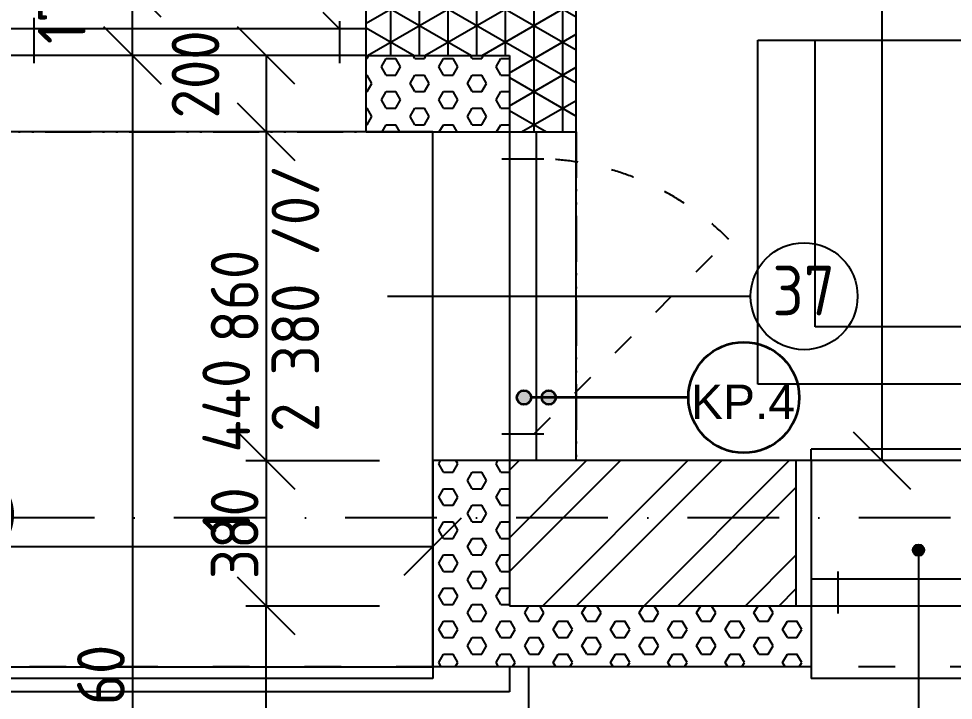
# Model space of a CAD drawing. Extents: x 4511820 to 5180432, y -1526536 to -944957.
# Drawn here: x 5111338 to 5113784, y -1213162 to -1211378 of the extents above; entities that cross this region are included whole.
import ezdxf

# ---------------------------------------------------------------- set-up
doc = ezdxf.new("R2010")
doc.units = 0
doc.header["$MEASUREMENT"] = 0
for name, pattern in [('ACAD_ISO03W100', [30, 12, -18]), ('ACAD_ISO12W100', [22, 12, -3, 0.5, -3, 0.5, -3]), ('BODKOCIARKOVANA_3', [5.6, 3, -1.3, 0, -1.3])]:
    doc.linetypes.add(name, pattern=pattern)
doc.layers.get('0').update_dxf_attribs({"linetype": 'CONTINUOUS'})
doc.layers.get('Defpoints').update_dxf_attribs({"color": 61, "linetype": 'CONTINUOUS'})
for name, color, linetype in [('KÓTY', 4, 'CONTINUOUS'), ('MÚRY', 1, 'CONTINUOUS'), ('OKNÁ', 143, 'CONTINUOUS'), ('osi', 253, 'CONTINUOUS'), ('Plochy', 41, 'CONTINUOUS'), ('POZEMOK', 7, 'CONTINUOUS'), ('TENKÁ', 7, 'CONTINUOUS'), ('ZARIADENIE', 47, 'CONTINUOUS'), ('ŠRAFY', 82, 'CONTINUOUS')]:
    doc.layers.add(name, color=color, linetype=linetype)
doc.layers.add('preklady', color=74, linetype='CONTINUOUS', lineweight=35)
doc.styles.add('ARIAL', font='arial.ttf')
doc.styles.add('STYLE1', font='isocp.shx')
doc.dimstyles.new('STANDARD-50', dxfattribs={"dimtxt": 125, "dimasz": 150, "dimexe": 10, "dimexo": 200, "dimgap": 20, "dimtad": 1, "dimdsep": 46, "dimlunit": 6, "dimtxsty": 'STYLE1', "dimblk1": 'OBLIQUE', "dimblk2": 'OBLIQUE', "dimsah": 1, "dimcen": 2.5, "dimse1": 1, "dimse2": 1, "dimadec": 0, "dimazin": 0, "dimtfac": 1, "dimtmove": 1, "dimatfit": 3, "dimldrblk": 'OBLIQUE', "dimfxl": 1, "dimtolj": 1, "dimtzin": 0, "dimarcsym": 0})
pattern_1 = [(0, (0, -89070.035), (0, 43.3012702), [25, -50]), (120, (0, -89070.035), (-37.5, -21.6506351), [25, -50]), (60, (25, -89070.035), (-37.5, 21.6506351), [25, -50])]

# ---------------------------------------------------------------- blocks, each defined once
blk = doc.blocks.new('_OBLIQUE')
at = {"color": 0, "linetype": 'ByBlock'}
blk.add_line((-0.5, -0.5), (0.5, 0.5), dxfattribs=at)
blk = doc.blocks.new('*D13735')
at = {"layer": 'Defpoints', "color": 0}
for p in [(5109612.5, -1211368.2), (5142602.5, -1212808.2), (5142602.5, -1215556.2)]:
    blk.add_point(p, dxfattribs=at)
at = {"layer": 'KÓTY', "color": 0, "lineweight": -2}
blk.add_line((5109612.5, -1215556.2), (5142602.5, -1215556.2), dxfattribs=at)
at = {"layer": 'KÓTY', "color": 0, "linetype": 'ByBlock', "lineweight": -2, "xscale": 150, "yscale": 150, "zscale": 150, "rotation": 180}
blk.add_blockref('_OBLIQUE', (5109612.5, -1215556.2), dxfattribs=at)
at = {"layer": 'KÓTY', "color": 0, "linetype": 'ByBlock', "lineweight": -2, "xscale": 150, "yscale": 150, "zscale": 150}
blk.add_blockref('_OBLIQUE', (5142602.5, -1215556.2), dxfattribs=at)
at = {"layer": 'KÓTY', "color": 0, "insert": (5126107.5, -1215473.6), "char_height": 125, "attachment_point": 5, "style": 'STYLE1'}
blk.add_mtext('\\A1;32ﾠ990', dxfattribs=at)
blk = doc.blocks.new('*D13741')
at = {"layer": 'Defpoints', "color": 0}
for p in [(5109612.5, -1211474.2), (5112622.5, -1211474.2), (5112622.5, -1215206.2)]:
    blk.add_point(p, dxfattribs=at)
at = {"layer": 'KÓTY', "color": 0, "lineweight": -2}
blk.add_line((5109612.5, -1215206.2), (5112622.5, -1215206.2), dxfattribs=at)
at = {"layer": 'KÓTY', "color": 0, "linetype": 'ByBlock', "lineweight": -2, "xscale": 150, "yscale": 150, "zscale": 150, "rotation": 180}
blk.add_blockref('_OBLIQUE', (5109612.5, -1215206.2), dxfattribs=at)
at = {"layer": 'KÓTY', "color": 0, "linetype": 'ByBlock', "lineweight": -2, "xscale": 150, "yscale": 150, "zscale": 150}
blk.add_blockref('_OBLIQUE', (5112622.5, -1215206.2), dxfattribs=at)
at = {"layer": 'KÓTY', "color": 0, "insert": (5111117.5, -1215123.6), "char_height": 125, "attachment_point": 5, "style": 'STYLE1'}
blk.add_mtext('\\A1;3ﾠ010', dxfattribs=at)
blk = doc.blocks.new('*D13742')
at = {"layer": 'Defpoints', "color": 0}
for p in [(5112622.5, -1211474.2), (5116172.5, -1212914.2), (5116172.5, -1215206.2)]:
    blk.add_point(p, dxfattribs=at)
at = {"layer": 'KÓTY', "color": 0, "lineweight": -2}
blk.add_line((5112622.5, -1215206.2), (5116172.5, -1215206.2), dxfattribs=at)
at = {"layer": 'KÓTY', "color": 0, "linetype": 'ByBlock', "lineweight": -2, "xscale": 150, "yscale": 150, "zscale": 150, "rotation": 180}
blk.add_blockref('_OBLIQUE', (5112622.5, -1215206.2), dxfattribs=at)
at = {"layer": 'KÓTY', "color": 0, "linetype": 'ByBlock', "lineweight": -2, "xscale": 150, "yscale": 150, "zscale": 150}
blk.add_blockref('_OBLIQUE', (5116172.5, -1215206.2), dxfattribs=at)
at = {"layer": 'KÓTY', "color": 0, "insert": (5114397.5, -1215123.6), "char_height": 125, "attachment_point": 5, "style": 'STYLE1'}
blk.add_mtext('\\A1;3ﾠ550', dxfattribs=at)
blk = doc.blocks.new('*D13777')
at = {"layer": 'Defpoints', "color": 0}
for p in [(5112622.5, -1212724.2), (5113372.5, -1212804.2), (5112622.5, -1214856.2)]:
    blk.add_point(p, dxfattribs=at)
at = {"layer": 'KÓTY', "color": 0, "lineweight": -2}
blk.add_line((5113372.5, -1214856.2), (5112622.5, -1214856.2), dxfattribs=at)
at = {"layer": 'KÓTY', "color": 0, "linetype": 'ByBlock', "lineweight": -2, "xscale": 150, "yscale": 150, "zscale": 150, "rotation": 180}
blk.add_blockref('_OBLIQUE', (5112622.5, -1214856.2), dxfattribs=at)
at = {"layer": 'KÓTY', "color": 0, "linetype": 'ByBlock', "lineweight": -2, "xscale": 150, "yscale": 150, "zscale": 150}
blk.add_blockref('_OBLIQUE', (5113372.5, -1214856.2), dxfattribs=at)
at = {"layer": 'KÓTY', "color": 0, "insert": (5112997.5, -1214773.7), "char_height": 125, "attachment_point": 5, "style": 'STYLE1'}
blk.add_mtext('\\A1;750', dxfattribs=at)
blk = doc.blocks.new('*D13778')
at = {"layer": 'Defpoints', "color": 0}
for p in [(5112247.5, -1211674.2), (5112622.5, -1212724.2), (5112247.5, -1214856.2)]:
    blk.add_point(p, dxfattribs=at)
at = {"layer": 'KÓTY', "color": 0, "lineweight": -2}
blk.add_line((5112622.5, -1214856.2), (5112247.5, -1214856.2), dxfattribs=at)
at = {"layer": 'KÓTY', "color": 0, "linetype": 'ByBlock', "lineweight": -2, "xscale": 150, "yscale": 150, "zscale": 150, "rotation": 180}
blk.add_blockref('_OBLIQUE', (5112247.5, -1214856.2), dxfattribs=at)
at = {"layer": 'KÓTY', "color": 0, "linetype": 'ByBlock', "lineweight": -2, "xscale": 150, "yscale": 150, "zscale": 150}
blk.add_blockref('_OBLIQUE', (5112622.5, -1214856.2), dxfattribs=at)
at = {"layer": 'KÓTY', "color": 0, "insert": (5112435, -1214773.7), "char_height": 125, "attachment_point": 5, "style": 'STYLE1'}
blk.add_mtext('\\A1;375', dxfattribs=at)
blk = doc.blocks.new('*D13779')
at = {"layer": 'Defpoints', "color": 0}
for p in [(5110087.5, -1211674.2), (5112247.5, -1211674.2), (5110087.5, -1214856.2)]:
    blk.add_point(p, dxfattribs=at)
at = {"layer": 'KÓTY', "color": 0, "lineweight": -2}
blk.add_line((5112247.5, -1214856.2), (5110087.5, -1214856.2), dxfattribs=at)
at = {"layer": 'KÓTY', "color": 0, "linetype": 'ByBlock', "lineweight": -2, "xscale": 150, "yscale": 150, "zscale": 150, "rotation": 180}
blk.add_blockref('_OBLIQUE', (5110087.5, -1214856.2), dxfattribs=at)
at = {"layer": 'KÓTY', "color": 0, "linetype": 'ByBlock', "lineweight": -2, "xscale": 150, "yscale": 150, "zscale": 150}
blk.add_blockref('_OBLIQUE', (5112247.5, -1214856.2), dxfattribs=at)
at = {"layer": 'KÓTY', "color": 0, "insert": (5111167.5, -1214773.6), "char_height": 125, "attachment_point": 5, "style": 'STYLE1'}
blk.add_mtext('\\A1;2ﾠ160', dxfattribs=at)
blk = doc.blocks.new('*D13787')
at = {"layer": 'Defpoints', "color": 0}
for p in [(5113372.5, -1212914.2), (5113412.5, -1212914.2), (5113412.5, -1214856.2)]:
    blk.add_point(p, dxfattribs=at)
at = {"layer": 'KÓTY', "color": 0, "lineweight": -2}
blk.add_line((5113372.5, -1214856.2), (5113412.5, -1214856.2), dxfattribs=at)
at = {"layer": 'KÓTY', "color": 0, "linetype": 'ByBlock', "lineweight": -2, "xscale": 150, "yscale": 150, "zscale": 150, "rotation": 180}
blk.add_blockref('_OBLIQUE', (5113372.5, -1214856.2), dxfattribs=at)
at = {"layer": 'KÓTY', "color": 0, "linetype": 'ByBlock', "lineweight": -2, "xscale": 150, "yscale": 150, "zscale": 150}
blk.add_blockref('_OBLIQUE', (5113412.5, -1214856.2), dxfattribs=at)
at = {"layer": 'KÓTY', "color": 0, "insert": (5113550, -1214704.5), "char_height": 125, "attachment_point": 5, "style": 'STYLE1'}
blk.add_mtext('\\A1;40', dxfattribs=at)
blk = doc.blocks.new('*D13789')
at = {"layer": 'Defpoints', "color": 0}
for p in [(5113412.5, -1212914.2), (5114832.5, -1212914.2), (5113412.5, -1214856.2)]:
    blk.add_point(p, dxfattribs=at)
at = {"layer": 'KÓTY', "color": 0, "lineweight": -2}
blk.add_line((5114832.5, -1214856.2), (5113412.5, -1214856.2), dxfattribs=at)
at = {"layer": 'KÓTY', "color": 0, "linetype": 'ByBlock', "lineweight": -2, "xscale": 150, "yscale": 150, "zscale": 150, "rotation": 180}
blk.add_blockref('_OBLIQUE', (5113412.5, -1214856.2), dxfattribs=at)
at = {"layer": 'KÓTY', "color": 0, "linetype": 'ByBlock', "lineweight": -2, "xscale": 150, "yscale": 150, "zscale": 150}
blk.add_blockref('_OBLIQUE', (5114832.5, -1214856.2), dxfattribs=at)
at = {"layer": 'KÓTY', "color": 0, "insert": (5114122.5, -1214773.6), "char_height": 125, "attachment_point": 5, "style": 'STYLE1'}
blk.add_mtext('\\A1;1ﾠ420', dxfattribs=at)
blk = doc.blocks.new('*D13791')
at = {"layer": 'Defpoints', "color": 0}
for p in [(5111986, -1212914.2), (5112270.5, -1212914.2), (5109260.5, -1225624.2)]:
    blk.add_point(p, dxfattribs=at)
at = {"layer": 'KÓTY', "color": 0, "lineweight": -2}
blk.add_line((5111986, -1225624.2), (5111986, -1212914.2), dxfattribs=at)
at = {"layer": 'KÓTY', "color": 0, "linetype": 'ByBlock', "lineweight": -2, "xscale": 150, "yscale": 150, "zscale": 150}
for p, rotation in [((5111986, -1212914.2), 90), ((5111986, -1225624.2), 270)]:
    blk.add_blockref('_OBLIQUE', p, dxfattribs=dict(at, rotation=rotation))
at = {"layer": 'KÓTY', "color": 0, "insert": (5111903.5, -1219269.2), "char_height": 125, "attachment_point": 5, "rotation": 90, "style": 'STYLE1'}
blk.add_mtext('\\A1;12ﾠ710', dxfattribs=at)
blk = doc.blocks.new('*D13799')
at = {"layer": 'Defpoints', "color": 0}
for p in [(5109612.5, -1211474.2), (5109612.5, -1215034.2), (5111636, -1215034.2)]:
    blk.add_point(p, dxfattribs=at)
at = {"layer": 'KÓTY', "color": 0, "lineweight": -2}
blk.add_line((5111636, -1211474.2), (5111636, -1215034.2), dxfattribs=at)
at = {"layer": 'KÓTY', "color": 0, "linetype": 'ByBlock', "lineweight": -2, "xscale": 150, "yscale": 150, "zscale": 150}
for p, rotation in [((5111636, -1211474.2), 90), ((5111636, -1215034.2), 270)]:
    blk.add_blockref('_OBLIQUE', p, dxfattribs=dict(at, rotation=rotation))
at = {"layer": 'KÓTY', "color": 0, "insert": (5111553.5, -1213254.2), "char_height": 125, "attachment_point": 5, "rotation": 90, "style": 'STYLE1'}
blk.add_mtext('\\A1;3ﾠ560', dxfattribs=at)
blk = doc.blocks.new('*D13800')
at = {"layer": 'Defpoints', "color": 0}
for p in [(5112622.5, -1211474.2), (5111986, -1212914.2), (5112622.5, -1212914.2)]:
    blk.add_point(p, dxfattribs=at)
at = {"layer": 'KÓTY', "color": 0, "lineweight": -2}
blk.add_line((5111986, -1211474.2), (5111986, -1212914.2), dxfattribs=at)
at = {"layer": 'KÓTY', "color": 0, "linetype": 'ByBlock', "lineweight": -2, "xscale": 150, "yscale": 150, "zscale": 150}
for p, rotation in [((5111986, -1211474.2), 90), ((5111986, -1212914.2), 270)]:
    blk.add_blockref('_OBLIQUE', p, dxfattribs=dict(at, rotation=rotation))
at = {"layer": 'KÓTY', "color": 0, "insert": (5111881.5, -1212497), "char_height": 125, "attachment_point": 5, "rotation": 90, "style": 'STYLE1'}
blk.add_mtext('\\A1;1ﾠ440', dxfattribs=at)
blk = doc.blocks.new('SESACKA ROH1')
at = {"layer": 'ZARIADENIE', "color": 30, "ltscale": 0.25}
for p, q in [((4447444, -1317805.2), (4445844, -1317805.2)), ((4447294, -1318555.2), (4447294, -1317805.2)), ((4447444, -1318705.2), (4447444, -1317805.2)), ((4445094, -1318555.2), (4447294, -1318555.2)), ((4444944, -1318705.2), (4447444, -1318705.2))]:
    blk.add_line(p, q, dxfattribs=at)
blk = doc.blocks.new('*D28120')
at = {"layer": 'Defpoints', "color": 0}
for p in [(5111636, -1211299.2), (5111897.5, -1211299.2), (5111897.5, -1211474.2)]:
    blk.add_point(p, dxfattribs=at)
at = {"layer": 'KÓTY', "color": 0, "lineweight": -2}
blk.add_line((5111636, -1211474.2), (5111636, -1211299.2), dxfattribs=at)
at = {"layer": 'KÓTY', "color": 0, "linetype": 'ByBlock', "lineweight": -2, "xscale": 150, "yscale": 150, "zscale": 150}
for p, rotation in [((5111636, -1211299.2), 90), ((5111636, -1211474.2), 270)]:
    blk.add_blockref('_OBLIQUE', p, dxfattribs=dict(at, rotation=rotation))
at = {"layer": 'KÓTY', "color": 0, "insert": (5111451, -1211336), "char_height": 125, "attachment_point": 5, "rotation": 90, "style": 'STYLE1'}
blk.add_mtext('\\A1;175', dxfattribs=at)
blk = doc.blocks.new('*D28175')
at = {"layer": 'Defpoints', "color": 0}
for p in [(5112622.5, -1212534.2), (5111986, -1212914.2), (5112622.5, -1212914.2)]:
    blk.add_point(p, dxfattribs=at)
at = {"layer": 'KÓTY', "color": 0, "lineweight": -2}
blk.add_line((5111986, -1212534.2), (5111986, -1212914.2), dxfattribs=at)
at = {"layer": 'KÓTY', "color": 0, "linetype": 'ByBlock', "lineweight": -2, "xscale": 150, "yscale": 150, "zscale": 150}
for p, rotation in [((5111986, -1212534.2), 90), ((5111986, -1212914.2), 270)]:
    blk.add_blockref('_OBLIQUE', p, dxfattribs=dict(at, rotation=rotation))
at = {"layer": 'KÓTY', "color": 0, "insert": (5111903.5, -1212724.2), "char_height": 125, "attachment_point": 5, "rotation": 90, "style": 'STYLE1'}
blk.add_mtext('\\A1;380', dxfattribs=at)
blk = doc.blocks.new('*D28176')
at = {"layer": 'Defpoints', "color": 0}
for p in [(5112422.5, -1211674.2), (5111986, -1212534.2), (5112422.5, -1212534.2)]:
    blk.add_point(p, dxfattribs=at)
at = {"layer": 'KÓTY', "color": 0, "lineweight": -2}
blk.add_line((5111986, -1211674.2), (5111986, -1212534.2), dxfattribs=at)
at = {"layer": 'KÓTY', "color": 0, "linetype": 'ByBlock', "lineweight": -2, "xscale": 150, "yscale": 150, "zscale": 150}
for p, rotation in [((5111986, -1211674.2), 90), ((5111986, -1212534.2), 270)]:
    blk.add_blockref('_OBLIQUE', p, dxfattribs=dict(at, rotation=rotation))
at = {"layer": 'KÓTY', "color": 0, "insert": (5111903.5, -1212104.2), "char_height": 125, "attachment_point": 5, "rotation": 90, "style": 'STYLE1'}
blk.add_mtext('\\A1;860', dxfattribs=at)
blk = doc.blocks.new('*D28177')
at = {"layer": 'Defpoints', "color": 0}
for p in [(5112247.5, -1211474.2), (5111986, -1211674.2), (5112247.5, -1211674.2)]:
    blk.add_point(p, dxfattribs=at)
at = {"layer": 'KÓTY', "color": 0, "lineweight": -2}
blk.add_line((5111986, -1211474.2), (5111986, -1211674.2), dxfattribs=at)
at = {"layer": 'KÓTY', "color": 0, "linetype": 'ByBlock', "lineweight": -2, "xscale": 150, "yscale": 150, "zscale": 150}
for p, rotation in [((5111986, -1211474.2), 90), ((5111986, -1211674.2), 270)]:
    blk.add_blockref('_OBLIQUE', p, dxfattribs=dict(at, rotation=rotation))
at = {"layer": 'KÓTY', "color": 0, "insert": (5111801, -1211523.5), "char_height": 125, "attachment_point": 5, "rotation": 90, "style": 'STYLE1'}
blk.add_mtext('\\A1;200', dxfattribs=at)
blk = doc.blocks.new('*D28178')
at = {"layer": 'Defpoints', "color": 0}
for p in [(5112750, -1207049.2), (5112870, -1212534.2), (5113597, -1212534.2)]:
    blk.add_point(p, dxfattribs=at)
at = {"layer": 'KÓTY', "color": 0, "lineweight": -2}
blk.add_line((5113597, -1207049.2), (5113597, -1212534.2), dxfattribs=at)
at = {"layer": 'KÓTY', "color": 0, "linetype": 'ByBlock', "lineweight": -2, "xscale": 150, "yscale": 150, "zscale": 150}
for p, rotation in [((5113597, -1207049.2), 90), ((5113597, -1212534.2), 270)]:
    blk.add_blockref('_OBLIQUE', p, dxfattribs=dict(at, rotation=rotation))
at = {"layer": 'KÓTY', "color": 0, "insert": (5113514.5, -1209791.7), "char_height": 125, "attachment_point": 5, "rotation": 90, "style": 'STYLE1'}
blk.add_mtext('\\A1;5ﾠ485', dxfattribs=at)
blk = doc.blocks.new('*D28218')
at = {"layer": 'Defpoints', "color": 0}
for p in [(5109772.5, -1211674.2), (5112422.5, -1211674.2), (5112422.5, -1212759)]:
    blk.add_point(p, dxfattribs=at)
at = {"layer": 'KÓTY', "color": 0, "lineweight": -2}
blk.add_line((5109772.5, -1212759), (5112422.5, -1212759), dxfattribs=at)
at = {"layer": 'KÓTY', "color": 0, "linetype": 'ByBlock', "lineweight": -2, "xscale": 150, "yscale": 150, "zscale": 150, "rotation": 180}
blk.add_blockref('_OBLIQUE', (5109772.5, -1212759), dxfattribs=at)
at = {"layer": 'KÓTY', "color": 0, "linetype": 'ByBlock', "lineweight": -2, "xscale": 150, "yscale": 150, "zscale": 150}
blk.add_blockref('_OBLIQUE', (5112422.5, -1212759), dxfattribs=at)
at = {"layer": 'KÓTY', "color": 0, "insert": (5111097.5, -1212676.5), "char_height": 125, "attachment_point": 5, "style": 'STYLE1'}
blk.add_mtext('\\A1;2ﾠ650', dxfattribs=at)
blk = doc.blocks.new('*D28219')
at = {"layer": 'Defpoints', "color": 0}
for p in [(5111616.5, -1211674.2), (5110873, -1213074.2), (5111791.5, -1213074.2)]:
    blk.add_point(p, dxfattribs=at)
at = {"layer": 'KÓTY', "color": 0, "lineweight": -2}
blk.add_line((5110873, -1211674.2), (5110873, -1213074.2), dxfattribs=at)
at = {"layer": 'KÓTY', "color": 0, "linetype": 'ByBlock', "lineweight": -2, "xscale": 150, "yscale": 150, "zscale": 150}
for p, rotation in [((5110873, -1211674.2), 90), ((5110873, -1213074.2), 270)]:
    blk.add_blockref('_OBLIQUE', p, dxfattribs=dict(at, rotation=rotation))
at = {"layer": 'KÓTY', "color": 0, "insert": (5110790.5, -1212374.2), "char_height": 125, "attachment_point": 5, "rotation": 90, "style": 'STYLE1'}
blk.add_mtext('\\A1;1ﾠ400', dxfattribs=at)

msp = doc.modelspace()

# ---------------------------------------------------------------- hatches: boundary and pattern name
at = {"layer": 'preklady'}
h = msp.add_hatch(color=256, dxfattribs=at)
h.dxf.hatch_style = 1
h.paths.add_polyline_path([(5112660.691, -1212387.726, 1), (5112660.691, -1212350.726, 1)])
h = msp.add_hatch(color=256, dxfattribs=at)
h.dxf.hatch_style = 1
h.paths.add_polyline_path([(5112725.691, -1212387.726, 1), (5112725.691, -1212350.726, 1)])
at = {"layer": 'TENKÁ'}
h = msp.add_hatch(color=256, dxfattribs=at)
h.dxf.hatch_style = 1
h.paths.add_polyline_path([(5113693.234, -1212783.553, 2.41421356), (5113678.234, -1212768.553, 0.41421356)])
at = {"layer": 'ŠRAFY', "ltscale": 0.25}
h = msp.add_hatch(dxfattribs=at)
h.set_pattern_fill('NET3', color=256, scale=600, angle=90)
h.set_pattern_definition([(90, (584112, -89070.035), (-75, 5e-15), []), (150, (584112, -89070.035), (-37.5, -64.9519053), []), (210, (584112, -89070.035), (37.5, -64.9519053), [])])
h.paths.add_polyline_path([(5112797.5, -1211674.226), (5112797.5, -1211299.226), (5112682.5, -1211299.226), (5112247.5, -1211299.226), (5112247.5, -1211474.226), (5112622.5, -1211474.226), (5112622.5, -1211674.226)])
at = {"layer": 'ŠRAFY'}
h = msp.add_hatch(dxfattribs=at)
h.set_pattern_fill('HEX', color=256, scale=200)
h.set_pattern_definition(pattern_1)
h.paths.add_polyline_path([(5112247.5, -1211474.226), (5112247.5, -1211674.226), (5112297.5, -1211674.226), (5112382.5, -1211674.226), (5112422.5, -1211674.226), (5112622.5, -1211674.226), (5112622.5, -1211474.226)])
h = msp.add_hatch(dxfattribs=at)
h.set_pattern_fill('HEX', color=256, scale=200)
h.set_pattern_definition(pattern_1)
h.paths.add_polyline_path([(5112422.5, -1213074.226), (5112622.5, -1213074.226), (5112672.5, -1213074.226), (5113412.5, -1213074.226), (5113412.5, -1212914.226), (5113372.5, -1212914.226), (5112622.5, -1212914.226), (5112622.5, -1212534.226), (5112422.5, -1212534.226)])
h = msp.add_hatch(dxfattribs=at)
h.set_pattern_fill('ANSI32', color=256, scale=500)
h.set_pattern_definition([(45, (584112, 2493.08), (-132.5825215, 132.5825215), []), (45, (584200.39, 2493.08), (-132.5825215, 132.5825215), [])])
h.paths.add_polyline_path([(5112622.5, -1212914.226), (5113372.5, -1212914.226), (5113372.5, -1212534.226), (5112622.5, -1212534.226)])

# ---------------------------------------------------------------- linework, layer by layer
at = {"layer": 'KÓTY', "ltscale": 25}
for p, q in [((5111932.597, -1212534.226), (5112282.597, -1212534.226)), ((5111932.597, -1212914.226), (5112282.597, -1212914.226)), ((5111932.597, -1212914.226), (5112282.597, -1212914.226))]:
    msp.add_line(p, q, dxfattribs=at)
at = {"layer": 'MÚRY'}
for p, q in [((5112247.5, -1211674.226), (5112247.5, -1211299.226)), ((5112797.5, -1211674.226), (5112797.5, -1211299.226)), ((5112247.5, -1211674.226), (5112797.5, -1211674.226)), ((5112297.5, -1211674.226), (5112382.5, -1211674.226)), ((5112422.5, -1212534.226), (5112422.5, -1213074.226)), ((5113412.5, -1212534.226), (5112422.5, -1212534.226)), ((5113412.5, -1212534.226), (5113412.5, -1213074.226)), ((5113412.5, -1213074.226), (5112422.5, -1213074.226))]:
    msp.add_line(p, q, dxfattribs=at)
at = {"layer": 'OKNÁ', "linetype": 'ACAD_ISO03W100', "ltscale": 5}
for p, q in [((5112177.5, -1211404.226), (5111611.815, -1210838.541)), ((5112687.5, -1212464.226), (5113196.617, -1211955.109))]:
    msp.add_line(p, q, dxfattribs=at)
at = {"layer": 'OKNÁ', "ltscale": 0.25}
for p, q in [((5111377.5, -1211384.226), (5111377.5, -1211494.226)), ((5112177.5, -1211384.226), (5112177.5, -1211494.226)), ((5112247.5, -1211404.226), (5110087.5, -1211404.226)), ((5112247.5, -1211474.226), (5110087.5, -1211474.226)), ((5112622.5, -1211674.226), (5112622.5, -1212534.226)), ((5112692.5, -1211674.226), (5112692.5, -1212534.226)), ((5112602.5, -1211744.226), (5112712.5, -1211744.226)), ((5112303.146, -1212104.226), (5113253.909, -1212104.226)), ((5112602.5, -1212464.226), (5112712.5, -1212464.226)), ((5113482.5, -1212824.226), (5113482.5, -1212934.226)), ((5113482.5, -1212824.226), (5113482.5, -1212934.226)), ((5113412.5, -1212844.226), (5114832.5, -1212844.226)), ((5113412.5, -1212914.226), (5114832.5, -1212914.226))]:
    msp.add_line(p, q, dxfattribs=at)
msp.add_circle((5113393.909, -1212104.226), 140, dxfattribs=at)
at = {"layer": 'OKNÁ', "linetype": 'ACAD_ISO03W100', "ltscale": 5}
for centre, radius, start, end in [((5112177.5, -1211404.226), 800, 135, 180), ((5112687.5, -1212464.226), 720, 45, 90)]:
    msp.add_arc(centre, radius, start, end, dxfattribs=at)
at = {"layer": 'osi', "linetype": 'BODKOCIARKOVANA_3', "ltscale": 80}
msp.add_line((5157242.5, -1212684.226), (5093572.5, -1212684.226), dxfattribs=at)
at = {"layer": 'Plochy'}
for points in [[(5109532.5, -1211299.226), (5109532.5, -1207764.226), (5111532.5, -1207764.226), (5111532.5, -1207164.226), (5112682.5, -1207164.226), (5112682.5, -1207764.226), (5112797.5, -1207764.226), (5112797.5, -1205974.226), (5112912.5, -1205974.226), (5112912.5, -1205284.226), (5115872.5, -1205284.226), (5115872.5, -1207559.226), (5115457.5, -1207559.226), (5115457.5, -1208309.226), (5115872.5, -1208309.226), (5115872.5, -1212534.226), (5112797.5, -1212534.226), (5112797.5, -1210049.226), (5112682.5, -1210049.226), (5112682.5, -1211299.226)], [(5112422.5, -1211674.226), (5109772.5, -1211674.226), (5109772.5, -1213074.226), (5112422.5, -1213074.226)]]:
    msp.add_lwpolyline(points, close=True, dxfattribs=at)
at = {"layer": 'POZEMOK'}
for p, q in [((5112622.5, -1213074.226), (5112622.5, -1213139.226)), ((5112672.5, -1213074.226), (5112672.5, -1213189.226)), ((5112622.5, -1213139.226), (5109772.5, -1213139.226))]:
    msp.add_line(p, q, dxfattribs=at)
at = {"layer": 'preklady'}
msp.add_line((5113091, -1212369.226), (5112679.191, -1212369.226), dxfattribs=at)
at = {"layer": 'preklady', "ltscale": 0.25}
msp.add_circle((5113236, -1212369.226), 145, dxfattribs=at)
at = {"layer": 'preklady'}
for centre in [(5112660.691, -1212369.226), (5112725.691, -1212369.226)]:
    msp.add_circle(centre, 18.5, dxfattribs=at)
at = {"layer": 'TENKÁ'}
for p, q in [((5112247.5, -1211474.226), (5112622.5, -1211474.226)), ((5112622.5, -1211474.226), (5112622.5, -1211674.226)), ((5112622.5, -1212534.226), (5112622.5, -1212914.226)), ((5113372.5, -1212534.226), (5113372.5, -1212914.226)), ((5112622.5, -1212914.226), (5113412.5, -1212914.226))]:
    msp.add_line(p, q, dxfattribs=at)
at = {"layer": 'TENKÁ', "linetype": 'ACAD_ISO12W100', "ltscale": 10}
for p, q in [((5110087.5, -1211674.226), (5112247.5, -1211674.226)), ((5112422.5, -1212534.226), (5112422.5, -1211674.226)), ((5112797.5, -1211674.226), (5112797.5, -1212534.226))]:
    msp.add_line(p, q, dxfattribs=at)
at = {"layer": 'TENKÁ', "ltscale": 0.25}
for p, q in [((5114832.5, -1212504.226), (5113412.5, -1212504.226)), ((5113412.5, -1212534.226), (5113412.5, -1212504.226)), ((5113693.234, -1212768.553), (5113693.234, -1213270.956)), ((5112422.5, -1213074.226), (5112422.5, -1213104.226)), ((5113412.5, -1213074.226), (5113412.5, -1213104.226)), ((5112422.5, -1213104.226), (5109772.5, -1213104.226)), ((5114832.5, -1213104.226), (5113412.5, -1213104.226))]:
    msp.add_line(p, q, dxfattribs=at)
at = {"layer": 'TENKÁ', "linetype": 'ACAD_ISO03W100', "ltscale": 8}
for p, q in [((5114832.5, -1212534.226), (5113412.5, -1212534.226)), ((5112422.5, -1213074.226), (5109772.5, -1213074.226)), ((5114832.5, -1213074.226), (5113412.5, -1213074.226))]:
    msp.add_line(p, q, dxfattribs=at)
at = {"layer": 'TENKÁ'}
msp.add_circle((5113693.234, -1212768.553), 15, dxfattribs=at)

# ---------------------------------------------------------------- block references
at = {"layer": 'Plochy', "color": 2, "xscale": -1}
msp.add_blockref('SESACKA ROH1', (9560716.5, 106370.965), dxfattribs=at)

# ---------------------------------------------------------------- texts
at = {"layer": 'KÓTY', "insert": (5112062.5, -1212110.148), "char_height": 125, "attachment_point": 5, "rotation": 90, "style": 'STYLE1'}
msp.add_mtext('\\A1;2 380 /0/', dxfattribs=at)
at = {"layer": 'preklady', "linetype": 'Continuous', "lineweight": 20, "style": 'ARIAL'}
msp.add_text('KP.4', height=90, dxfattribs=at).set_placement((5113097.736, -1212425.483))
at = {"layer": 'TENKÁ', "style": 'STYLE1'}
msp.add_text('37', height=130, dxfattribs=at).set_placement((5113310.878, -1212154.226))

# ---------------------------------------------------------------- dimensions: what is measured, and where the dimension line sits
at = {"layer": 'KÓTY'}
for base, p1, p2, picture, middle in [((5113597, -1212534.226), (5112750, -1207049.226), (5112870, -1212534.226), '*D28178', (5113514.457, -1209791.726)), ((5111636, -1211299.226), (5111897.5, -1211474.226), (5111897.5, -1211299.226), '*D28120', (5111451, -1211335.976)), ((5111986, -1211674.226), (5112247.5, -1211474.226), (5112247.5, -1211674.226), '*D28177', (5111801, -1211523.476)), ((5111636, -1215034.226), (5109612.5, -1211474.226), (5109612.5, -1215034.226), '*D13799', (5111553.457, -1213254.226)), ((5110873, -1213074.226), (5111616.5, -1211674.226), (5111791.5, -1213074.226), '*D28219', (5110790.457, -1212374.226)), ((5111986, -1212534.226), (5112422.5, -1211674.226), (5112422.5, -1212534.226), '*D28176', (5111903.5, -1212104.226)), ((5111986, -1212914.226), (5112622.5, -1212534.226), (5112622.5, -1212914.226), '*D28175', (5111903.5, -1212724.226)), ((5111986, -1212914.226), (5109260.5, -1225624.226), (5112270.5, -1212914.226), '*D13791', (5111903.457, -1219269.226))]:
    dim = msp.add_linear_dim(base=base, p1=p1, p2=p2, angle=90, dimstyle='STANDARD-50', dxfattribs=at)
    dim.commit()
    dim.dimension.update_dxf_attribs({"geometry": picture, "text_midpoint": middle})
for base, p1, p2, picture, middle in [((5142602.5, -1215556.181), (5109612.5, -1211368.226), (5142602.5, -1212808.226), '*D13735', (5126107.5, -1215473.638)), ((5112622.5, -1215206.181), (5109612.5, -1211474.226), (5112622.5, -1211474.226), '*D13741', (5111117.5, -1215123.638)), ((5116172.5, -1215206.181), (5112622.5, -1211474.226), (5116172.5, -1212914.226), '*D13742', (5114397.5, -1215123.638)), ((5112422.5, -1212759.035), (5109772.5, -1211674.226), (5112422.5, -1211674.226), '*D28218', (5111097.5, -1212676.492)), ((5110087.5, -1214856.181), (5112247.5, -1211674.226), (5110087.5, -1211674.226), '*D13779', (5111167.5, -1214773.638)), ((5112247.5, -1214856.181), (5112622.5, -1212724.226), (5112247.5, -1211674.226), '*D13778', (5112435, -1214773.681)), ((5112622.5, -1214856.181), (5113372.5, -1212804.226), (5112622.5, -1212724.226), '*D13777', (5112997.5, -1214773.681)), ((5113412.5, -1214856.181), (5114832.5, -1212914.226), (5113412.5, -1212914.226), '*D13789', (5114122.5, -1214773.638))]:
    dim = msp.add_linear_dim(base=base, p1=p1, p2=p2, dimstyle='STANDARD-50', dxfattribs=at)
    dim.commit()
    dim.dimension.update_dxf_attribs({"geometry": picture, "text_midpoint": middle})
dim = msp.add_linear_dim(base=(5111986, -1212914.226), p1=(5112622.5, -1211474.226), p2=(5112622.5, -1212914.226), angle=90, dimstyle='STANDARD-50', override={"dimtxsty": 'STYLE1', "dimldrblk": 'OBLIQUE'}, dxfattribs=at)
dim.commit()
dim.dimension.update_dxf_attribs({"geometry": '*D13800', "text_midpoint": (5111964, -1212497.035), "dimtype": 160})
dim = msp.add_linear_dim(base=(5113412.5, -1214856.181), p1=(5113372.5, -1212914.226), p2=(5113412.5, -1212914.226), dimstyle='STANDARD-50', dxfattribs=at)
dim.commit()
dim.dimension.update_dxf_attribs({"geometry": '*D13787', "text_midpoint": (5113550, -1214787.035), "dimtype": 160})

doc.saveas('drawing.dxf')
